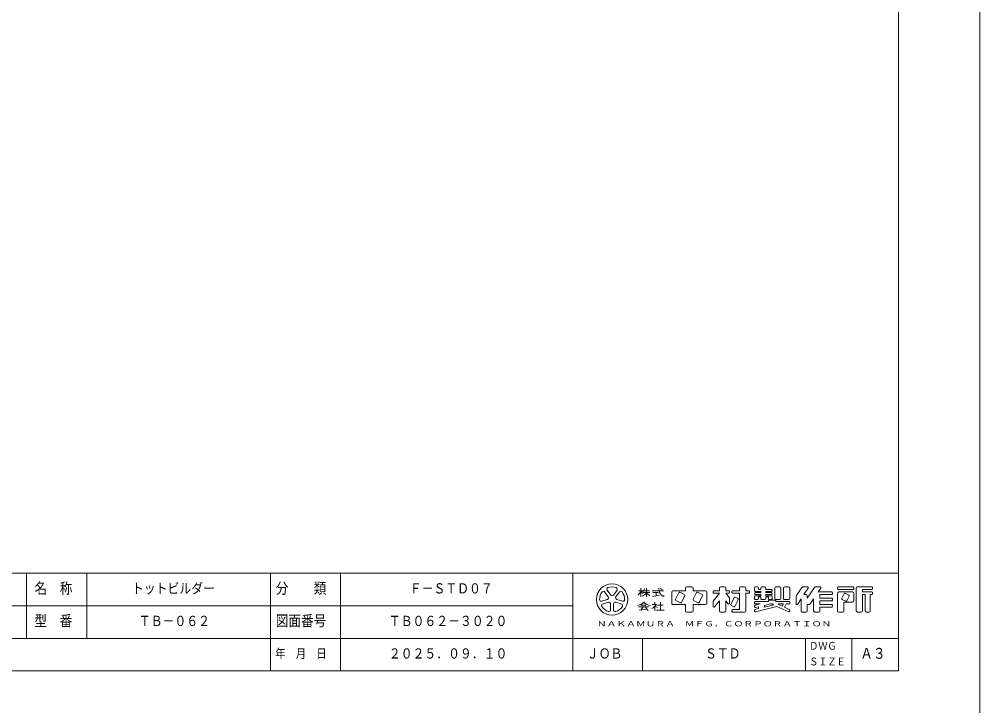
# Model space of a CAD drawing. Units: millimetres on the paper, scale 1:60. Extents: x 0 to 420, y -297 to 594.
# Drawn here: x 213.4 to 420, y 7.5 to 155.2 of the extents above; entities that cross this region are included whole.
import ezdxf
from ezdxf.enums import TextEntityAlignment as Align

# ---------------------------------------------------------------- set-up
doc = ezdxf.new("R2010")
doc.units = ezdxf.units.MM
doc.layers.add('DEFPOINTS_3', color=7, linetype='Continuous', lineweight=9)
doc.layers.add('LY_1', color=7, linetype='Continuous', lineweight=9)
doc.styles.add('ＭＳ ゴシック', font='')
doc.styles.get('ＭＳ ゴシック').set_extended_font_data('MS Gothic')

msp = doc.modelspace()

# ---------------------------------------------------------------- linework, layer by layer
at = {"layer": 'DEFPOINTS_3'}
msp.add_line((420, 0), (420, 297), dxfattribs=at)
at = {"layer": 'LY_1'}
for p, q in [((402.5, 15), (402.5, 282)), ((17.5, 36), (402.5, 36)), ((215, 36), (215, 22)), ((267.5, 36), (267.5, 15)), ((332.5, 36), (332.5, 15)), ((346.599, 32.253), (347.544, 32.253)), ((347.139, 32.793), (347.139, 30.903)), ((347.585, 31.848), (349.029, 31.848)), ((347.731, 32.253), (348.975, 32.253)), ((348.354, 32.793), (348.354, 30.903)), ((349.569, 32.253), (351.999, 32.253)), ((349.611, 31.02), (351.147, 31.327)), ((349.704, 31.848), (350.919, 31.848)), ((350.379, 31.848), (350.379, 31.173)), ((351.781, 32.467), (351.34, 32.761)), ((215, 29), (332.5, 29)), ((347.139, 29.148), (348.219, 29.148)), ((349.569, 29.283), (350.449, 29.283)), ((350.109, 29.823), (350.109, 29.283)), ((350.16, 28.96), (350.704, 28.646)), ((350.717, 29.148), (351.932, 29.148)), ((351.324, 29.823), (351.324, 28.068)), ((346.599, 28.784), (348.759, 28.784)), ((346.735, 28.067), (348.387, 28.304)), ((347.601, 28.784), (347.211, 28.136)), ((348.084, 28.607), (348.69, 28.001)), ((350.109, 28.91), (350.109, 27.933)), ((350.514, 28.068), (352.134, 28.068)), ((160, 22), (402.5, 22)), ((347.5, 22), (347.5, 15)), ((382.5, 22), (382.5, 15)), ((17.5, 15), (402.5, 15))]:
    msp.add_line(p, q, dxfattribs=at)
at = {"layer": 'LY_1', "lineweight": 18}
for p, q in [((228, 36), (228, 22)), ((282.5, 36), (282.5, 15)), ((356.994, 33.063), (358.074, 33.063)), ((364.284, 33.063), (365.094, 33.063)), ((368.604, 33.063), (369.414, 33.063)), ((371.736, 33.063), (372.222, 33.063)), ((373.734, 33.063), (373.194, 33.063)), ((376.164, 33.063), (376.974, 33.063)), ((378.054, 33.063), (378.864, 33.063)), ((381.979, 33.063), (382.971, 33.063)), ((384.679, 33.063), (385.671, 33.063)), ((389.556, 33.063), (392.742, 33.063)), ((393.714, 33.063), (396.792, 33.063)), ((340.11, 30.917), (339.325, 31.997)), ((339.871, 32.393), (340.656, 31.313)), ((341.202, 31.313), (341.987, 32.393)), ((342.533, 31.997), (341.748, 30.917)), ((353.754, 31.983), (353.754, 29.553)), ((354.024, 32.253), (356.724, 32.253)), ((355.302, 31.838), (354.582, 30.4)), ((356.525, 31.408), (355.519, 31.911)), ((355.878, 29.752), (356.598, 31.19)), ((356.724, 32.793), (356.724, 32.253)), ((358.344, 32.793), (358.344, 32.253)), ((358.344, 32.253), (361.044, 32.253)), ((359.082, 31.838), (358.362, 30.4)), ((360.305, 31.408), (359.299, 31.911)), ((359.658, 29.752), (360.378, 31.19)), ((361.314, 31.983), (361.314, 29.553)), ((362.664, 32.091), (362.664, 31.875)), ((364.014, 31.713), (362.664, 30.026)), ((362.826, 32.253), (364.014, 32.253)), ((362.826, 31.713), (364.014, 31.713)), ((364.014, 32.793), (364.014, 32.253)), ((365.364, 32.793), (365.364, 32.253)), ((365.364, 32.253), (366.012, 32.253)), ((365.364, 31.713), (366.012, 31.713)), ((365.364, 31.713), (366.174, 30.701)), ((366.174, 32.091), (366.174, 31.875)), ((366.714, 32.091), (366.714, 31.875)), ((366.876, 32.253), (368.334, 32.253)), ((366.876, 31.713), (368.334, 31.713)), ((368.334, 32.793), (368.334, 32.253)), ((368.334, 31.713), (368.334, 28.203)), ((369.684, 32.793), (369.684, 32.253)), ((369.684, 32.253), (370.332, 32.253)), ((369.684, 31.713), (370.332, 31.713)), ((369.684, 31.713), (369.684, 27.933)), ((370.494, 32.091), (370.494, 31.875)), ((371.574, 32.901), (371.574, 32.28)), ((371.574, 31.686), (371.574, 31.605)), ((371.574, 31.011), (371.574, 30.525)), ((371.736, 32.118), (372.924, 32.118)), ((371.736, 31.848), (372.924, 31.848)), ((371.736, 31.443), (372.924, 31.443)), ((371.736, 31.173), (372.924, 31.173)), ((372.384, 32.901), (372.384, 32.523)), ((372.384, 32.523), (372.924, 32.523)), ((372.924, 32.793), (372.924, 32.523)), ((372.924, 32.118), (372.924, 31.848)), ((372.924, 31.443), (372.924, 31.173)), ((374.004, 32.793), (374.004, 32.523)), ((374.004, 32.523), (375.192, 32.523)), ((374.004, 32.118), (374.004, 31.848)), ((374.004, 32.118), (375.192, 32.118)), ((374.004, 31.848), (375.192, 31.848)), ((374.004, 31.443), (374.004, 31.173)), ((374.004, 31.443), (375.192, 31.443)), ((374.004, 31.173), (375.192, 31.173)), ((375.354, 32.361), (375.354, 32.28)), ((375.354, 31.686), (375.354, 31.605)), ((375.354, 31.011), (375.354, 30.525)), ((375.894, 32.793), (375.894, 30.633)), ((377.244, 32.793), (377.244, 30.633)), ((377.784, 32.793), (377.784, 30.633)), ((379.134, 32.793), (379.134, 30.633)), ((380.62, 31.242), (381.754, 32.943)), ((382.194, 31.443), (383.106, 32.811)), ((382.194, 31.443), (382.644, 31.443)), ((382.914, 30.633), (384.454, 32.943)), ((382.914, 31.173), (382.914, 30.633)), ((385.254, 31.983), (385.806, 32.811)), ((385.254, 31.983), (388.152, 31.983)), ((385.614, 31.443), (385.614, 30.633)), ((385.614, 31.443), (388.152, 31.443)), ((388.314, 31.821), (388.314, 31.605)), ((389.394, 32.901), (389.394, 32.685)), ((389.394, 31.713), (389.394, 27.933)), ((389.556, 32.523), (392.742, 32.523)), ((389.664, 31.983), (392.634, 31.983)), ((390.834, 31.622), (390.33, 30.616)), ((391.051, 31.695), (391.841, 31.3)), ((391.914, 31.082), (391.41, 30.076)), ((392.904, 32.901), (392.904, 32.685)), ((392.904, 31.713), (392.904, 30.093)), ((393.444, 32.793), (393.444, 27.933)), ((394.794, 32.523), (396.792, 32.523)), ((394.794, 32.523), (394.794, 31.983)), ((394.794, 31.983), (396.792, 31.983)), ((394.794, 31.443), (394.794, 27.933)), ((394.794, 31.443), (395.334, 31.443)), ((395.334, 31.443), (395.334, 27.933)), ((396.414, 31.443), (396.414, 27.933)), ((396.414, 31.443), (396.792, 31.443)), ((396.954, 32.901), (396.954, 32.685)), ((396.954, 31.821), (396.954, 31.605)), ((160, 29), (215, 29)), ((338.672, 29.985), (339.941, 30.397)), ((340.15, 29.755), (338.88, 29.343)), ((340.592, 28.099), (340.592, 29.434)), ((341.267, 29.434), (341.267, 28.099)), ((342.978, 29.343), (341.708, 29.755)), ((341.917, 30.397), (343.187, 29.985)), ((354.024, 29.283), (356.724, 29.283)), ((354.655, 30.183), (355.661, 29.68)), ((356.724, 29.283), (356.724, 27.933)), ((358.344, 29.283), (358.344, 27.933)), ((358.344, 29.283), (361.044, 29.283)), ((358.435, 30.183), (359.441, 29.68)), ((362.664, 30.026), (362.664, 28.868)), ((364.014, 30.093), (362.953, 28.766)), ((364.014, 30.093), (364.014, 27.933)), ((365.364, 30.093), (365.364, 27.933)), ((365.364, 30.093), (365.886, 29.441)), ((366.174, 30.701), (366.174, 29.543)), ((367.182, 30.758), (366.462, 29.32)), ((366.535, 29.103), (367.109, 28.816)), ((368.046, 30.326), (367.326, 28.888)), ((367.399, 30.831), (367.973, 30.544)), ((371.574, 29.796), (371.574, 29.58)), ((371.574, 28.995), (371.574, 28.773)), ((372.76, 29.418), (371.697, 29.152)), ((371.736, 30.363), (372.222, 30.363)), ((371.736, 29.958), (374.544, 29.958)), ((371.736, 29.418), (372.76, 29.418)), ((372.384, 30.903), (372.384, 30.525)), ((372.384, 30.903), (372.924, 30.903)), ((372.924, 30.903), (372.924, 30.633)), ((373.194, 30.363), (373.734, 30.363)), ((374.987, 29.418), (373.734, 29.105)), ((375.477, 29.179), (373.734, 28.743)), ((373.734, 29.105), (373.734, 28.743)), ((374.004, 30.903), (374.544, 30.903)), ((374.004, 30.903), (374.004, 30.633)), ((374.544, 30.903), (374.544, 30.525)), ((374.544, 30.066), (374.544, 29.958)), ((374.706, 30.363), (375.192, 30.363)), ((374.706, 30.228), (376.002, 30.228)), ((374.987, 29.418), (375.447, 29.418)), ((376.164, 30.363), (376.974, 30.363)), ((376.164, 30.066), (376.164, 29.958)), ((376.164, 29.958), (378.972, 29.958)), ((376.729, 29.263), (377.532, 28.906)), ((376.762, 29.418), (377.788, 29.418)), ((377.532, 28.906), (377.788, 29.418)), ((378.026, 28.687), (378.392, 29.418)), ((378.054, 30.363), (378.864, 30.363)), ((378.392, 29.418), (378.972, 29.418)), ((379.134, 29.796), (379.134, 29.58)), ((380.484, 30.793), (380.484, 29.413)), ((380.781, 29.323), (381.564, 30.498)), ((381.564, 30.498), (381.564, 27.933)), ((382.914, 29.283), (382.914, 27.933)), ((382.914, 29.283), (383.31, 29.283)), ((383.534, 29.404), (384.264, 30.498)), ((384.264, 30.498), (384.264, 27.933)), ((385.614, 30.633), (388.152, 30.633)), ((385.614, 30.093), (388.152, 30.093)), ((385.614, 30.093), (385.614, 29.283)), ((385.614, 29.283), (388.152, 29.283)), ((388.314, 30.471), (388.314, 30.255)), ((388.314, 29.121), (388.314, 28.905)), ((390.403, 30.399), (391.193, 30.004)), ((390.744, 29.823), (392.634, 29.823)), ((390.744, 29.823), (390.744, 27.933)), ((356.994, 27.663), (358.074, 27.663)), ((364.284, 27.663), (365.094, 27.663)), ((366.714, 28.041), (366.714, 27.825)), ((366.876, 28.203), (368.334, 28.203)), ((366.876, 27.663), (369.414, 27.663)), ((371.574, 28.077), (371.574, 27.854)), ((372.384, 28.406), (371.697, 28.234)), ((376.35, 28.841), (371.775, 27.697)), ((372.384, 28.768), (371.775, 28.615)), ((372.384, 28.768), (372.384, 28.406)), ((376.35, 28.841), (378.906, 27.705)), ((378.026, 28.687), (379.038, 28.237)), ((379.134, 28.089), (379.134, 27.853)), ((381.834, 27.663), (382.644, 27.663)), ((384.534, 27.663), (385.344, 27.663)), ((385.614, 28.743), (388.152, 28.743)), ((385.614, 28.743), (385.614, 27.933)), ((389.664, 27.663), (390.474, 27.663)), ((393.714, 27.663), (394.524, 27.663)), ((395.604, 27.663), (396.144, 27.663)), ((392.5, 22), (392.5, 15))]:
    msp.add_line(p, q, dxfattribs=at)
msp.add_circle((340.929, 30.363), 3.375, dxfattribs=at)
for centre, radius, start, end in [((340.929, 30.363), 2.7, 70.60155, 109.39847), ((356.994, 32.793), 0.27, 89.99998, 179.99996), ((358.074, 32.793), 0.27, 0, 89.99998), ((364.284, 32.793), 0.27, 89.99998, 179.99996), ((365.094, 32.793), 0.27, 0, 89.99998), ((368.604, 32.793), 0.27, 89.99998, 179.99996), ((369.414, 32.793), 0.27, 0, 89.99998), ((371.736, 32.901), 0.162, 89.99998, 179.99996), ((372.222, 32.901), 0.162, 0, 89.99998), ((373.194, 32.793), 0.27, 89.99998, 179.99996), ((373.734, 32.793), 0.27, 0, 89.99998), ((376.164, 32.793), 0.27, 89.99998, 179.99996), ((376.974, 32.793), 0.27, 0, 89.99998), ((378.054, 32.793), 0.27, 89.99998, 179.99996), ((378.864, 32.793), 0.27, 0, 89.99998), ((381.979, 32.793), 0.27, 89.99998, 146.30984), ((382.971, 32.901), 0.162, 326.31015, 89.99998), ((384.679, 32.793), 0.27, 89.99998, 146.3098), ((385.671, 32.901), 0.162, 326.31003, 89.99998), ((389.556, 32.901), 0.162, 89.99998, 179.99996), ((392.742, 32.901), 0.162, 0, 89.99998), ((393.714, 32.793), 0.27, 89.99998, 179.99996), ((396.792, 32.901), 0.162, 0, 89.99998), ((340.929, 30.363), 2.7, 142.60154, 181.39846), ((339.052, 31.798), 0.338, 35.99999, 142.60154), ((340.144, 32.592), 0.338, 109.39847, 215.99997), ((340.929, 31.512), 0.338, 215.99998, 324), ((341.714, 32.592), 0.338, 324, 70.60155), ((342.806, 31.798), 0.338, 37.39846, 143.99995), ((340.929, 30.363), 2.7, 358.60155, 37.39847), ((354.024, 31.983), 0.27, 89.99998, 179.99996), ((355.446, 31.766), 0.162, 63.43492, 153.43499), ((356.453, 31.263), 0.162, 333.4349, 63.43487), ((359.226, 31.766), 0.162, 63.43492, 153.43499), ((360.233, 31.263), 0.162, 333.4349, 63.43487), ((361.044, 31.983), 0.27, 0, 89.99998), ((362.826, 32.091), 0.162, 89.99998, 179.99996), ((362.826, 31.875), 0.162, 179.99998, 270.00002), ((366.012, 32.091), 0.162, 0, 89.99998), ((366.012, 31.875), 0.162, 270.00002, 0), ((366.876, 32.091), 0.162, 89.99998, 179.99996), ((366.876, 31.875), 0.162, 179.99998, 270.00002), ((370.332, 32.091), 0.162, 0, 89.99998), ((370.332, 31.875), 0.162, 270.00002, 0), ((371.736, 32.28), 0.162, 179.99998, 270.00002), ((371.736, 31.686), 0.162, 89.99998, 179.99996), ((371.736, 31.605), 0.162, 179.99998, 270.00002), ((371.736, 31.011), 0.162, 89.99998, 179.99996), ((375.192, 32.361), 0.162, 0, 89.99998), ((375.192, 32.28), 0.162, 270.00002, 0), ((375.192, 31.686), 0.162, 0, 89.99998), ((375.192, 31.605), 0.162, 270.00002, 0), ((375.192, 31.011), 0.162, 0, 89.99998), ((381.294, 30.793), 0.81, 146.30999, 179.99996), ((382.644, 31.173), 0.27, 0, 89.99998), ((388.152, 31.821), 0.162, 0, 89.99998), ((388.152, 31.605), 0.162, 270.00002, 0), ((389.556, 32.685), 0.162, 179.99998, 270.00002), ((389.664, 31.713), 0.27, 89.99998, 179.99996), ((390.978, 31.55), 0.162, 63.43447, 153.43474), ((391.769, 31.155), 0.162, 333.43484, 63.43447), ((392.634, 31.713), 0.27, 0, 89.99998), ((392.742, 32.685), 0.162, 270.00002, 0), ((396.792, 32.685), 0.162, 270.00002, 0), ((396.792, 31.821), 0.162, 0, 89.99998), ((396.792, 31.605), 0.162, 270.00002, 0), ((338.567, 30.306), 0.338, 181.39848, 287.99997), ((338.984, 29.022), 0.338, 107.99999, 214.60154), ((339.837, 30.718), 0.338, 287.99998, 35.99999), ((340.254, 29.434), 0.338, 359.99997, 107.99999), ((341.604, 29.434), 0.338, 71.99997, 179.99999), ((342.021, 30.718), 0.338, 143.99996, 251.99999), ((342.874, 29.022), 0.338, 325.39847, 71.99996), ((343.291, 30.306), 0.338, 252.00001, 358.60156), ((354.024, 29.553), 0.27, 179.99998, 270.00002), ((354.727, 30.328), 0.162, 153.43495, 243.43485), ((355.734, 29.825), 0.162, 243.43498, 333.43496), ((358.507, 30.328), 0.162, 153.43495, 243.43485), ((359.514, 29.825), 0.162, 243.43498, 333.43496), ((361.044, 29.553), 0.27, 270.00002, 0), ((366.012, 29.543), 0.162, 218.65962, 0), ((366.607, 29.248), 0.162, 153.43487, 243.4348), ((367.326, 30.686), 0.162, 63.43487, 153.43498), ((367.901, 30.399), 0.162, 333.43492, 63.43493), ((371.736, 30.525), 0.162, 179.99998, 270.00002), ((371.736, 29.796), 0.162, 89.99998, 179.99996), ((371.736, 29.58), 0.162, 179.99998, 270.00002), ((371.736, 28.995), 0.162, 104.03614, 179.99996), ((372.222, 30.525), 0.162, 270.00002, 0), ((373.194, 30.633), 0.27, 179.99998, 270.00002), ((373.734, 30.633), 0.27, 270.00002, 0), ((374.706, 30.525), 0.162, 179.99998, 270.00002), ((374.706, 30.066), 0.162, 89.99998, 179.99996), ((375.192, 30.525), 0.162, 270.00002, 0), ((375.447, 29.297), 0.121, 284.0365, 89.99998), ((376.164, 30.633), 0.27, 179.99998, 270.00002), ((376.002, 30.066), 0.162, 0, 89.99998), ((376.762, 29.337), 0.081, 89.99998, 246.03817), ((376.974, 30.633), 0.27, 270.00002, 0), ((378.054, 30.633), 0.27, 179.99998, 270.00002), ((378.864, 30.633), 0.27, 270.00002, 0), ((378.972, 29.796), 0.162, 0, 89.99998), ((378.972, 29.58), 0.162, 270.00002, 0), ((380.646, 29.413), 0.162, 179.99998, 326.30997), ((383.31, 29.553), 0.27, 270.00002, 326.31002), ((388.152, 30.471), 0.162, 0, 89.99998), ((388.152, 30.255), 0.162, 270.00002, 0), ((388.152, 29.121), 0.162, 0, 89.99998), ((390.475, 30.544), 0.162, 153.43517, 243.43529), ((391.266, 30.149), 0.162, 243.43534, 333.43491), ((392.634, 30.093), 0.27, 270.00002, 0), ((340.929, 30.363), 2.7, 214.60156, 253.39848), ((340.254, 28.099), 0.338, 253.39847, 359.99997), ((341.604, 28.099), 0.338, 179.99999, 286.60154), ((340.929, 30.363), 2.7, 286.60155, 325.39847), ((356.994, 27.933), 0.27, 179.99998, 270.00002), ((358.074, 27.933), 0.27, 270.00002, 0), ((362.826, 28.868), 0.162, 179.99998, 321.34037), ((364.284, 27.933), 0.27, 179.99998, 270.00002), ((365.094, 27.933), 0.27, 270.00002, 0), ((366.876, 28.041), 0.162, 89.99998, 179.99996), ((366.876, 27.825), 0.162, 179.99998, 270.00002), ((367.182, 28.961), 0.162, 243.43487, 333.43498), ((369.414, 27.933), 0.27, 270.00002, 0), ((371.736, 28.773), 0.162, 179.99998, 284.03612), ((371.736, 28.077), 0.162, 104.03614, 179.99996), ((371.736, 27.854), 0.162, 179.99998, 284.03612), ((378.972, 27.853), 0.162, 246.03699, 0), ((378.972, 28.089), 0.162, 0, 66.03701), ((381.834, 27.933), 0.27, 179.99998, 270.00002), ((382.644, 27.933), 0.27, 270.00002, 0), ((384.534, 27.933), 0.27, 179.99998, 270.00002), ((385.344, 27.933), 0.27, 270.00002, 0), ((388.152, 28.905), 0.162, 270.00002, 0), ((389.664, 27.933), 0.27, 179.99998, 270.00002), ((390.474, 27.933), 0.27, 270.00002, 0), ((393.714, 27.933), 0.27, 179.99998, 270.00002), ((394.524, 27.933), 0.27, 270.00002, 0), ((395.604, 27.933), 0.27, 179.99998, 270.00002), ((396.144, 27.933), 0.27, 270.00002, 0)]:
    msp.add_arc(centre, radius, start, end, dxfattribs=at)
at = {"layer": 'LY_1'}
for centre, radius, start, end in [((345.034, 33.084), 2.285, 311.36185, 337.13638), ((349.117, 33.427), 2.345, 212.50346, 230.00631), ((346.126, 33.818), 3.034, 295.86917, 317.23867), ((346.498, 33.047), 1.467, 313.72108, 343.54317), ((350.582, 33.818), 3.034, 222.76131, 240.10806), ((352.937, 32.694), 1.953, 177.09472, 240.51891), ((350.96, 31.805), 1.299, 321.42112, 334.8249), ((345.602, 32.257), 3.32, 285.11261, 313.40619), ((349.73, 32.194), 3.192, 231.17281, 259.75506), ((346.84, 32.226), 4.657, 304.87257, 320.80411)]:
    msp.add_arc(centre, radius, start, end, dxfattribs=at)

# ---------------------------------------------------------------- texts
at = {"layer": 'LY_1', "style": 'ＭＳ ゴシック'}
for s, height, width, p in [('名\u3000称', 2.346, 0.85, (216.7, 30.9)), ('トットビルダー', 2.199, 0.85, (237.667, 31)), ('分\u3000\u3000類', 2.346, 0.85, (268.6, 30.9)), ('Ｆ－ＳＴＤ０７', 2.199, 0.85, (297.417, 31)), ('型\u3000番', 2.346, 0.85, (216.7, 23.9)), ('ＴＢ－０６２', 2.199, 0.85, (239.167, 24)), ('図面番号', 2.346, 0.85, (268.6, 23.9)), ('ＴＢ０６２－３０２０', 2.199, 0.85, (292.917, 24)), ('ＮＡＫＡＭＵＲＡ\u3000ＭＦＧ．ＣＯＲＰＯＲＡＴＩＯＮ', 1.1, 1.4, (337.645, 24.25)), ('ＤＷＧ', 1.65, 0.85, (383.312, 19.062)), ('年\u3000月\u3000日', 1.906, 0.85, (268.5, 17.2)), ('２０２５．０９．１０', 2.199, 0.85, (292.917, 17)), ('ＪＯＢ', 2.199, 0.85, (335.5, 17)), ('ＳＴＤ', 2.199, 0.85, (360.917, 17)), ('Ａ３', 2.346, 0.85, (394.3, 16.9)), ('ＳＩＺＥ', 1.65, 0.85, (383.312, 15.688))]:
    msp.add_text(s, height=height, dxfattribs=dict(at, width=width)).set_placement(p, align=Align.BOTTOM_LEFT)

doc.saveas('drawing.dxf')
